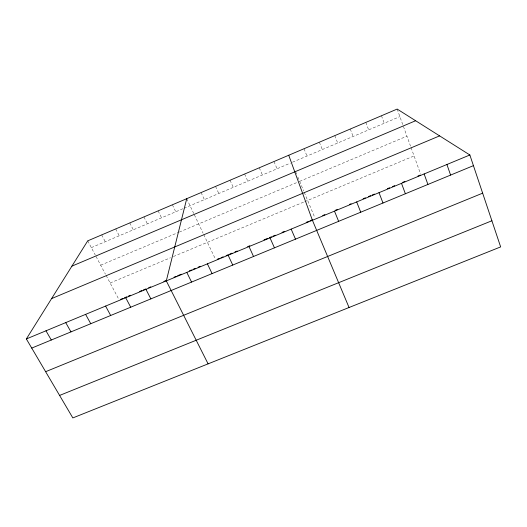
<?xml version="1.0" encoding="UTF-8"?>
<svg xmlns="http://www.w3.org/2000/svg" width="527" height="527" viewBox="0 0 527 527"><rect width="100%" height="100%" fill="white"/><g stroke="black" fill="none" stroke-linecap="round" stroke-linejoin="round"><path stroke-width="0.4" stroke-dasharray="2.63 1.98" d="M91.329 247.624L183.277 208.58M184.028 208.264L290.298 163.146M292.498 162.211L399.881 116.612M100.67 265.193L178.554 232.381M179.299 232.064L297.459 182.283M299.652 181.36L406.936 136.157M110.13 282.986L170.517 257.749M173.455 256.517L304.007 201.946M304.731 201.643L414.07 155.939M87.732 240.846L95.301 255.088M96.019 256.445L105.42 274.132M106.144 275.496L118.786 299.264M101.691 234.904L105.255 241.709M115.709 228.929L119.234 235.773M129.787 222.934L133.278 229.812M143.93 216.913L147.376 223.823M158.126 210.866L161.539 217.816M172.388 204.792L175.761 211.775M186.716 198.692L193.712 213.442M194.377 214.845L203.066 233.151M203.738 234.561L215.418 259.165M201.097 192.566L204.39 199.621M215.543 186.413L218.797 193.501M230.055 180.234L233.263 187.362M244.627 174.029L247.795 181.189M259.264 167.797L262.393 174.99M273.968 161.539L277.05 168.772M295.733 171.98L296.635 174.147M297.841 177.032L303.657 190.939M304.27 192.401L314.922 217.868M304.013 148.739L307.01 156.051M319.362 142.204L322.313 149.549M334.777 135.637L337.688 143.021M350.271 129.043L353.13 136.467M365.83 122.416L368.643 129.879M381.462 115.762L384.229 123.259M397.16 109.069L402.878 124.919M403.425 126.427L410.52 146.098M411.067 147.606L420.618 174.081"/><path stroke-width="0.79" d="M186.716 198.692L166.308 280.891L208.093 363.861M26.35 338.947L87.732 240.846L397.16 109.069L469.86 154.984L500.65 246.906L72.838 417.931L26.35 338.947L469.86 154.984M71.909 266.135L415.625 120.736M51.593 298.598L439.61 135.88M120.676 299.343L122.943 298.401M124.458 297.768L126.73 296.826M128.245 296.2L130.518 295.258M139.629 291.477L141.915 290.529M143.43 289.903L145.715 288.954M148.647 287.735L150.814 286.84M163.851 281.431L166.025 280.529M174.015 277.215L176.202 276.306M177.665 275.7L181.308 274.185M189.338 270.858L191.538 269.943M193.001 269.337L195.194 268.427M198.126 267.209L200.326 266.3M217.243 259.284L219.456 258.362M220.932 257.749L223.145 256.827M226.103 255.602L228.316 254.686M229.792 254.073L232.018 253.151M234.989 251.919L237.209 250.997M247.611 246.682L249.844 245.753M264.02 239.871L267.762 238.323M269.257 237.703L271.497 236.768M272.999 236.149L275.252 235.213M282.011 232.407L284.264 231.478M306.154 222.394L308.42 221.452M309.935 220.826L312.208 219.884M322.689 215.536L324.922 214.608M335.37 210.273L337.609 209.344M349.599 204.371L351.101 203.751M363.129 198.758L365.395 197.816M368.413 196.564L370.679 195.629M372.187 195.003L374.447 194.061M387.332 188.719L389.605 187.777M392.536 186.558L394.71 185.656M402.687 182.349L404.861 181.446M417.964 176.011L420.151 175.102M31.732 348.09L473.43 165.656M45.625 371.693L482.646 193.159M59.597 395.434L491.895 220.773M45.981 330.804L51.29 340.014M65.73 322.61L70.967 331.885M85.605 314.369L90.763 323.71M105.591 306.075L110.677 315.489M125.709 297.735L130.709 307.215M145.946 289.336L150.867 298.888M186.795 272.393L191.558 282.083M207.407 263.843L212.085 273.599M228.151 255.239L232.743 265.068M249.021 246.583L253.533 256.484M270.022 237.875L274.448 247.842M291.161 229.107L295.495 239.153M349.052 307.505L312.425 220.286L288.73 155.248M334.48 211.136L338.63 221.333M356.674 201.933L360.738 212.203M379.012 192.665L382.984 203.014M401.502 183.337L405.375 193.765M424.136 173.95L427.911 184.457M446.922 164.496L450.598 175.089"/></g></svg>
